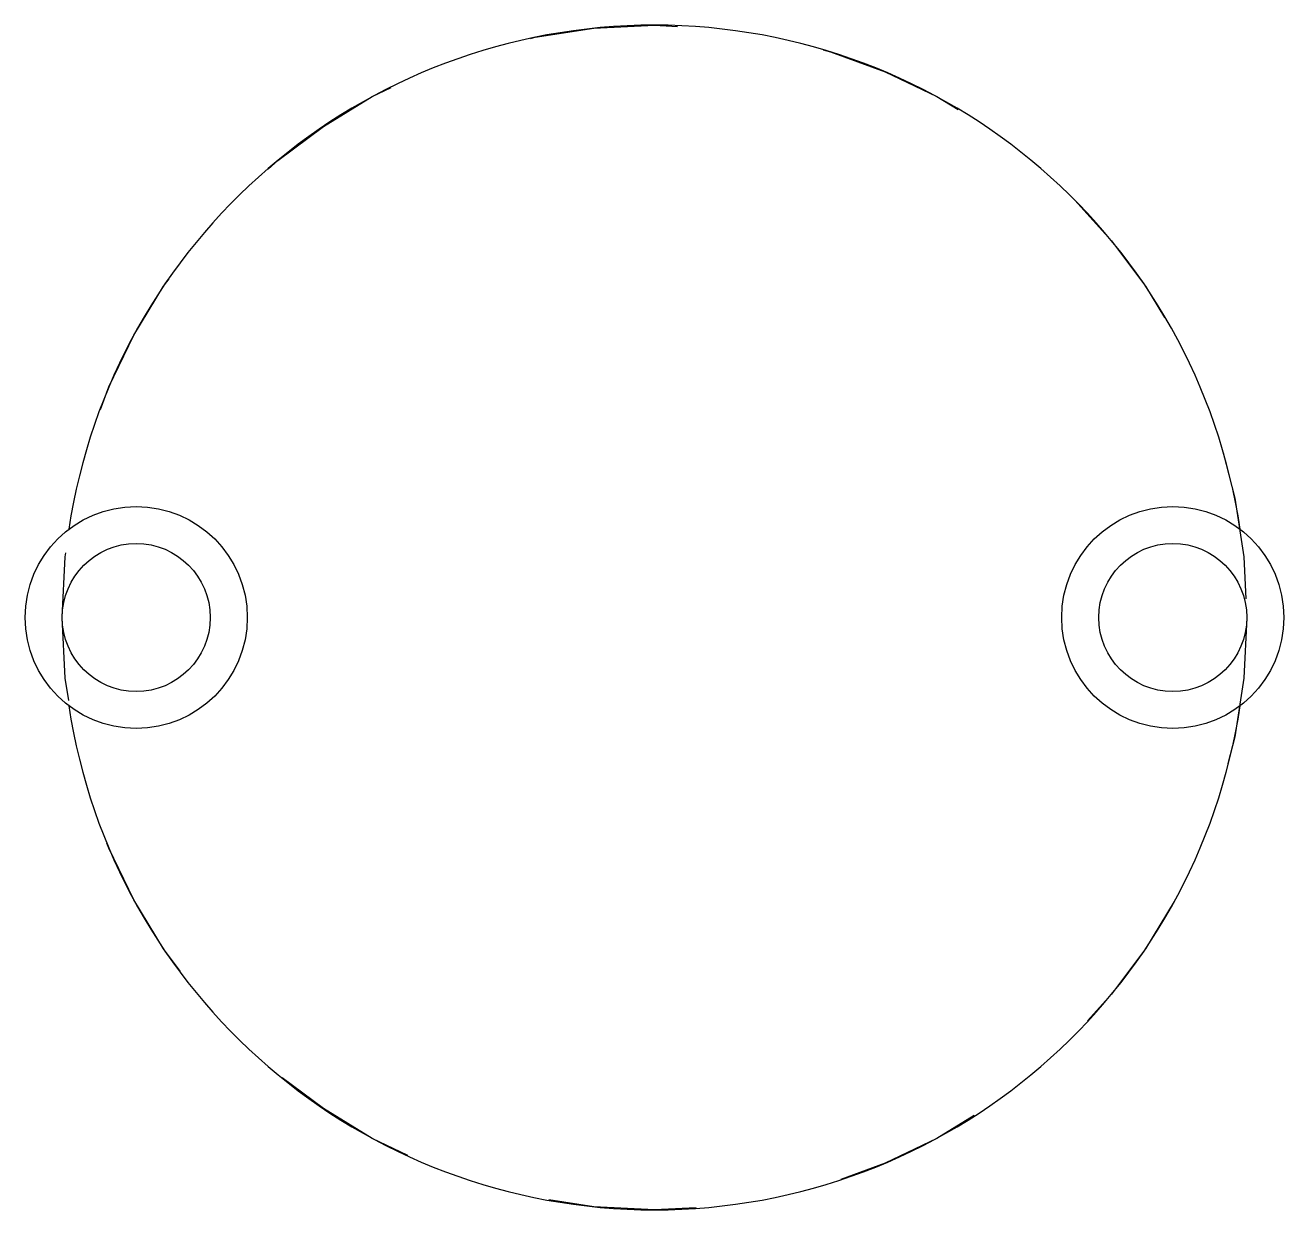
# Model space of a CAD drawing. Extents: x -4.25 to 4.25, y -4 to 4.
import ezdxf

# ---------------------------------------------------------------- set-up
doc = ezdxf.new("R2010")
doc.units = 0
doc.linetypes.add('虚线', pattern=[2, 1, -1])
for name, color, linetype in [('粗实线层', 7, 'CONTINUOUS'), ('细实线层', 7, 'CONTINUOUS'), ('虚线层', 6, '虚线')]:
    doc.layers.add(name, color=color, linetype=linetype)

msp = doc.modelspace()

# ---------------------------------------------------------------- linework, layer by layer
at = {"layer": '粗实线层'}
for start, end in [(8.56818, 171.43182), (188.56818, 351.43182)]:
    msp.add_arc((0, 0), 4, start, end, dxfattribs=at)
at = {"layer": '细实线层'}
for centre, radius in [((-3.5, 0), 0.75), ((3.5, 0), 0.75), ((-3.5, 0), 0.5), ((3.5, 0), 0.5)]:
    msp.add_circle(centre, radius, dxfattribs=at)
at = {"layer": '虚线层'}
msp.add_circle((0, 0), 4, dxfattribs=at)

doc.saveas('drawing.dxf')
